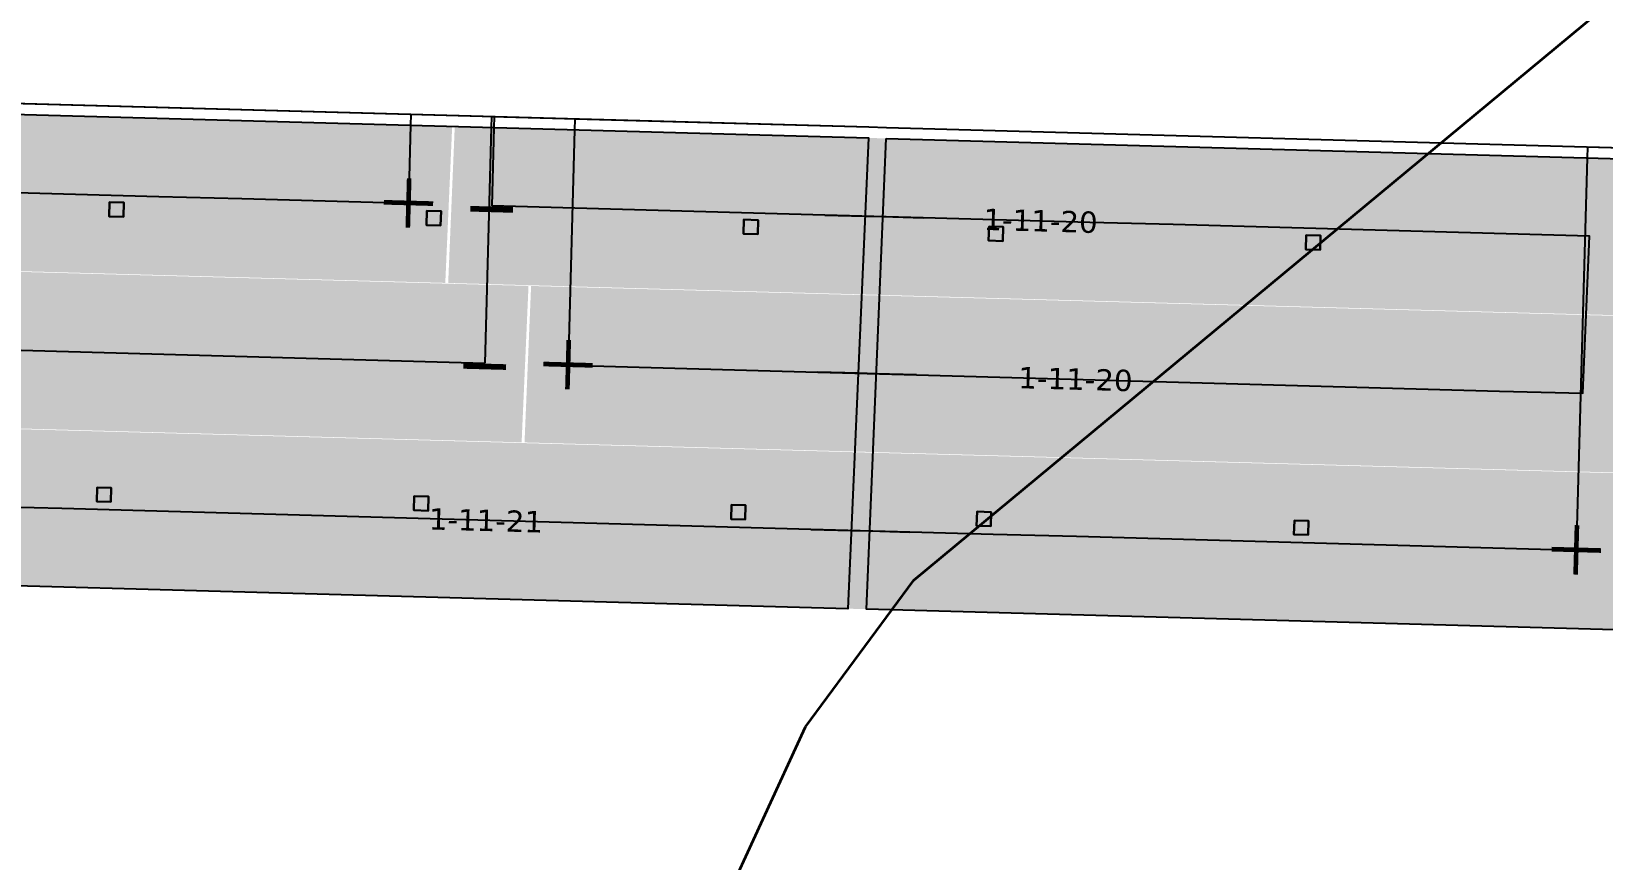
# Model space of a CAD drawing. Header units: metres. Extents: x 1477905 to 1478744, y 4202276 to 4202610.
# Drawn here: x 1478282.51 to 1478304.6, y 4202419.87 to 4202431.51 of the extents above; entities that cross this region are included whole.
import ezdxf

# ---------------------------------------------------------------- set-up
doc = ezdxf.new("R2010")
doc.units = ezdxf.units.M
doc.layers.add('Nouveau Terrain - CN - Courbes', color=22, linetype='Continuous', lineweight=0)
for name, color, linetype in [('PVcase DC Extensions', 170, 'Continuous'), ('PVcase Device Coloring', 7, 'Continuous'), ('PVcase Polarity Symbols', 7, 'Continuous'), ('PVcase Poles', 7, 'Continuous'), ('PVcase PV Modules (full frames)', 142, 'Continuous'), ('PVcase PV Modules (optimised)', 142, 'Continuous'), ('PVcase String Cables', 150, 'Continuous'), ('PVcase Stringing Numbers', 7, 'Continuous'), ('PVcase Strings', 92, 'Continuous')]:
    doc.layers.add(name, color=color, linetype=linetype)
doc.styles.get("Standard").update_dxf_attribs({"font": 'verdana.ttf'})
doc.styles.add('UBS-Style de texte', font='verdana.ttf')

# ---------------------------------------------------------------- blocks, each defined once
blk = doc.blocks.new('3P18@15DEG F FX ID1 PVBlock')
at = {"layer": 'PVcase PV Modules (optimised)', "color": 0}
blk.add_polyline3d([(0, 0, 1.773945735132677), (21.06698842950539, -0.5810537936249766, 1.773945735132684), (20.88445742833417, -7.198992669318528, 7.019385073192552e-15), (-0.1825310011712116, -6.617938875693552, 0)], close=True, dxfattribs=at)

msp = doc.modelspace()

# ---------------------------------------------------------------- hatches: boundary and pattern name
at = {"layer": 'PVcase Device Coloring', "true_color": 0x139700, "transparency": 33554582}
for points in [[(1478273.254193075, 4202430.589461332), (1478273.157459291, 4202428.390913555), (1478288.333179724, 4202427.972348276), (1478288.429913508, 4202430.170896052)], [(1478288.466378772, 4202430.169890295), (1478288.374050931, 4202427.971220997), (1478304.938091213, 4202427.514364123), (1478305.030419054, 4202429.713033421)], [(1478273.157034648, 4202428.381262336), (1478273.060300864, 4202426.182714559), (1478289.406377646, 4202425.731869393), (1478289.50311143, 4202427.93041717)], [(1478289.539576694, 4202427.929411412), (1478289.447248853, 4202425.730742115), (1478304.845358069, 4202425.306043073), (1478304.93768591, 4202427.50471237)], [(1478273.057429381, 4202426.173130827), (1478272.96510154, 4202423.974461529), (1478304.752624926, 4202423.097722022), (1478304.844952767, 4202425.296391319)]]:
    msp.add_hatch(color=84, dxfattribs=at).paths.add_polyline_path(points, flags=0)

# ---------------------------------------------------------------- linework, layer by layer
at = {"layer": 'Nouveau Terrain - CN - Courbes', "linetype": 'Continuous', "lineweight": 35}
msp.add_polyline3d([(1478291.32082604, 4202348.41066502, 75), (1478286.188324368, 4202364.83777075, 75), (1478285.6776195, 4202368.429575671, 75), (1478286.556690437, 4202382.576429049, 75), (1478287.553515996, 4202388.63080219, 75), (1478289.610129809, 4202398.711284188, 75), (1478289.697271906, 4202401.985212699, 75), (1478289.155185664, 4202406.411041, 75), (1478290.462954028, 4202413.710411758, 75), (1478292.206083963, 4202419.147088416, 75), (1478293.398080866, 4202421.731978936, 75), (1478294.921726059, 4202423.793586428, 75), (1478325.882597804, 4202449.464924598, 75), (1478341.124715617, 4202450.168690012, 75)], dxfattribs=at)
at = {"layer": 'PVcase DC Extensions'}
for points in [[(1478293.667606239, 4202428.925826052, 77.52490342940203), (1478294.233328361, 4202428.910222729, 77.49020449092781), (1478294.485436274, 4202428.903269279, 77.48545949301506), (1478295.051402265, 4202428.887659232, 77.45499929775329)], [(1478294.958669122, 4202426.679338181, 76.86367645851723), (1478294.392703131, 4202426.69494823, 76.89413665436479), (1478294.136169934, 4202426.702023735, 76.89913644666807), (1478293.570447812, 4202426.717627056, 76.93383538463601)], [(1478293.473289385, 4202424.50942806, 76.34276733962005), (1478294.039011508, 4202424.493824737, 76.30806840114913), (1478294.299969988, 4202424.486627177, 76.30281381470972), (1478294.865935979, 4202424.471017131, 76.27235361948948)]]:
    msp.add_polyline3d(points, dxfattribs=at)
at = {"layer": 'PVcase Poles'}
for points in [[(1478283.608748799, 4202428.907338896, 74.6270613313007), (1478283.614262951, 4202429.107262868, 74.6270613313007), (1478283.614262951, 4202429.107262868, 78.11564927023606), (1478283.608748799, 4202428.907338896, 78.06195879848369), (1478283.608748799, 4202428.907338896, 74.6270613313007), (1478283.80867277, 4202428.901824743, 74.6270613313007), (1478283.80867277, 4202428.901824743, 78.04969633040032), (1478283.608748799, 4202428.907338896, 78.06195879848369), (1478283.80867277, 4202428.901824743, 78.04969633040032), (1478283.814186922, 4202429.101748715, 78.1033868021527), (1478283.814186922, 4202429.101748715, 74.6270613313007), (1478283.80867277, 4202428.901824743, 74.6270613313007), (1478283.814186922, 4202429.101748715, 74.6270613313007), (1478283.614262951, 4202429.107262868, 74.6270613313007), (1478283.814186922, 4202429.101748715, 74.6270613313007), (1478283.814186922, 4202429.101748715, 78.1033868021527), (1478283.614262951, 4202429.107262868, 78.11564927023606)], [(1478288.067676782, 4202428.784356106, 74.363067899755), (1478288.073190934, 4202428.984280078, 74.363067899755), (1478288.073190934, 4202428.984280078, 77.84215799389852), (1478288.067676782, 4202428.784356106, 77.78846752214615), (1478288.067676782, 4202428.784356106, 74.363067899755), (1478288.267600752, 4202428.778841954, 74.363067899755), (1478288.267600752, 4202428.778841954, 77.77620505406277), (1478288.067676782, 4202428.784356106, 77.78846752214615), (1478288.267600752, 4202428.778841954, 77.77620505406277), (1478288.273114905, 4202428.978765925, 77.82989552581515), (1478288.273114905, 4202428.978765925, 74.363067899755), (1478288.267600752, 4202428.778841954, 74.363067899755), (1478288.273114905, 4202428.978765925, 74.363067899755), (1478288.073190934, 4202428.984280078, 74.363067899755), (1478288.273114905, 4202428.978765925, 74.363067899755), (1478288.273114905, 4202428.978765925, 77.82989552581515), (1478288.073190934, 4202428.984280078, 77.84215799389852)], [(1478292.526604764, 4202428.661373315, 74.19665816321589), (1478292.532118917, 4202428.861297287, 74.19665816321589), (1478292.532118917, 4202428.861297287, 77.56866671730948), (1478292.526604764, 4202428.661373315, 77.51497624555711), (1478292.526604764, 4202428.661373315, 74.19665816321589), (1478292.726528735, 4202428.655859163, 74.19665816321589), (1478292.726528735, 4202428.655859163, 77.50271377747374), (1478292.526604764, 4202428.661373315, 77.51497624555711), (1478292.726528735, 4202428.655859163, 77.50271377747374), (1478292.732042887, 4202428.855783135, 77.55640424922612), (1478292.732042887, 4202428.855783135, 74.19665816321589), (1478292.726528735, 4202428.655859163, 74.19665816321589), (1478292.732042887, 4202428.855783135, 74.19665816321589), (1478292.532118917, 4202428.861297287, 74.19665816321589), (1478292.732042887, 4202428.855783135, 74.19665816321589), (1478292.732042887, 4202428.855783135, 77.55640424922612), (1478292.532118917, 4202428.861297287, 77.56866671730948)], [(1478295.971583172, 4202428.566356518, 74.11211909541652), (1478295.977097324, 4202428.76628049, 74.11211909541652), (1478295.977097324, 4202428.76628049, 77.37932690749348), (1478295.971583172, 4202428.566356518, 77.32565957034959), (1478295.971583172, 4202428.566356518, 74.11211909541652), (1478296.171507143, 4202428.560842366, 74.11211909541652), (1478296.171507143, 4202428.560842366, 77.31489969548007), (1478295.971583172, 4202428.566356518, 77.32565957034959), (1478296.171507143, 4202428.560842366, 77.31489969548007), (1478296.177021295, 4202428.760766338, 77.36856703262396), (1478296.177021295, 4202428.760766338, 74.11211909541652), (1478296.171507143, 4202428.560842366, 74.11211909541652), (1478296.177021295, 4202428.760766338, 74.11211909541652), (1478295.977097324, 4202428.76628049, 74.11211909541652), (1478296.177021295, 4202428.760766338, 74.11211909541652), (1478296.177021295, 4202428.760766338, 77.36856703262396), (1478295.977097324, 4202428.76628049, 77.37932690749348)], [(1478300.432433284, 4202428.443320714, 74.00265074309554), (1478300.437947436, 4202428.643244686, 74.00265074309554), (1478300.437947436, 4202428.643244686, 77.13924469679966), (1478300.432433284, 4202428.443320714, 77.08557735965577), (1478300.432433284, 4202428.443320714, 74.00265074309554), (1478300.632357255, 4202428.437806562, 74.00265074309554), (1478300.632357255, 4202428.437806562, 77.07481748478625), (1478300.432433284, 4202428.443320714, 77.08557735965577), (1478300.632357255, 4202428.437806562, 77.07481748478625), (1478300.637871407, 4202428.637730533, 77.12848482193014), (1478300.637871407, 4202428.637730533, 74.00265074309554), (1478300.632357255, 4202428.437806562, 74.00265074309554), (1478300.637871407, 4202428.637730533, 74.00265074309554), (1478300.437947436, 4202428.643244686, 74.00265074309554), (1478300.637871407, 4202428.637730533, 74.00265074309554), (1478300.637871407, 4202428.637730533, 77.12848482193014), (1478300.437947436, 4202428.643244686, 77.13924469679966)], [(1478283.432415904, 4202424.899677033, 74.66138104593463), (1478283.437930056, 4202425.099601004, 74.66138104593463), (1478283.437930056, 4202425.099601004, 77.04291947267225), (1478283.432415904, 4202424.899677033, 76.98922900091988), (1478283.432415904, 4202424.899677033, 74.66138104593463), (1478283.632339875, 4202424.89416288, 74.66138104593463), (1478283.632339875, 4202424.89416288, 76.9769665328365), (1478283.432415904, 4202424.899677033, 76.98922900091988), (1478283.632339875, 4202424.89416288, 76.9769665328365), (1478283.637854027, 4202425.094086852, 77.03065700458887), (1478283.637854027, 4202425.094086852, 74.66138104593463), (1478283.632339875, 4202424.89416288, 74.66138104593463), (1478283.637854027, 4202425.094086852, 74.66138104593463), (1478283.437930056, 4202425.099601004, 74.66138104593463), (1478283.637854027, 4202425.094086852, 74.66138104593463), (1478283.637854027, 4202425.094086852, 77.03065700458887), (1478283.437930056, 4202425.099601004, 77.04291947267225)], [(1478287.891343886, 4202424.776694243, 74.35727888246373), (1478287.896858039, 4202424.976618215, 74.35727888246373), (1478287.896858039, 4202424.976618215, 76.76942819633472), (1478287.891343886, 4202424.776694243, 76.71573772458234), (1478287.891343886, 4202424.776694243, 74.35727888246373), (1478288.091267857, 4202424.77118009, 74.35727888246373), (1478288.091267857, 4202424.77118009, 76.70347525649896), (1478287.891343886, 4202424.776694243, 76.71573772458234), (1478288.091267857, 4202424.77118009, 76.70347525649896), (1478288.09678201, 4202424.971104062, 76.75716572825134), (1478288.09678201, 4202424.971104062, 74.35727888246373), (1478288.091267857, 4202424.77118009, 74.35727888246373), (1478288.09678201, 4202424.971104062, 74.35727888246373), (1478287.896858039, 4202424.976618215, 74.35727888246373), (1478288.09678201, 4202424.971104062, 74.35727888246373), (1478288.09678201, 4202424.971104062, 76.75716572825134), (1478287.896858039, 4202424.976618215, 76.76942819633472)], [(1478292.350271869, 4202424.653711452, 74.08905727873982), (1478292.355786022, 4202424.853635424, 74.08905727873982), (1478292.355786022, 4202424.853635424, 76.49593691973313), (1478292.350271869, 4202424.653711452, 76.44224644798075), (1478292.350271869, 4202424.653711452, 74.08905727873982), (1478292.55019584, 4202424.6481973, 74.08905727873982), (1478292.55019584, 4202424.6481973, 76.42998397989739), (1478292.350271869, 4202424.653711452, 76.44224644798075), (1478292.55019584, 4202424.6481973, 76.42998397989739), (1478292.555709993, 4202424.848121271, 76.48367445164976), (1478292.555709993, 4202424.848121271, 74.08905727873982), (1478292.55019584, 4202424.6481973, 74.08905727873982), (1478292.555709993, 4202424.848121271, 74.08905727873982), (1478292.355786022, 4202424.853635424, 74.08905727873982), (1478292.555709993, 4202424.848121271, 74.08905727873982), (1478292.555709993, 4202424.848121271, 76.48367445164976), (1478292.355786022, 4202424.853635424, 76.49593691973313)], [(1478295.803281727, 4202424.558473137, 74.00131690925085), (1478295.808795879, 4202424.758397109, 74.00131690925085), (1478295.808795879, 4202424.758397109, 76.3061346834649), (1478295.803281727, 4202424.558473137, 76.25246734632101), (1478295.803281727, 4202424.558473137, 74.00131690925085), (1478296.003205698, 4202424.552958985, 74.00131690925085), (1478296.003205698, 4202424.552958985, 76.24170747145149), (1478295.803281727, 4202424.558473137, 76.25246734632101), (1478296.003205698, 4202424.552958985, 76.24170747145149), (1478296.00871985, 4202424.752882957, 76.29537480859538), (1478296.00871985, 4202424.752882957, 74.00131690925085), (1478296.003205698, 4202424.552958985, 74.00131690925085), (1478296.00871985, 4202424.752882957, 74.00131690925085), (1478295.808795879, 4202424.758397109, 74.00131690925085), (1478296.00871985, 4202424.752882957, 74.00131690925085), (1478296.00871985, 4202424.752882957, 76.29537480859538), (1478295.808795879, 4202424.758397109, 76.3061346834649)], [(1478300.264131839, 4202424.435437333, 73.78181852502141), (1478300.269645991, 4202424.635361305, 73.78181852502141), (1478300.269645991, 4202424.635361305, 76.06605247278189), (1478300.264131839, 4202424.435437333, 76.012385135638), (1478300.264131839, 4202424.435437333, 73.78181852502141), (1478300.46405581, 4202424.42992318, 73.78181852502141), (1478300.46405581, 4202424.42992318, 76.00162526076848), (1478300.264131839, 4202424.435437333, 76.012385135638), (1478300.46405581, 4202424.42992318, 76.00162526076848), (1478300.469569962, 4202424.629847152, 76.05529259791237), (1478300.469569962, 4202424.629847152, 73.78181852502141), (1478300.46405581, 4202424.42992318, 73.78181852502141), (1478300.469569962, 4202424.629847152, 73.78181852502141), (1478300.269645991, 4202424.635361305, 73.78181852502141), (1478300.469569962, 4202424.629847152, 73.78181852502141), (1478300.469569962, 4202424.629847152, 76.05529259791237), (1478300.269645991, 4202424.635361305, 76.06605247278189)]]:
    msp.add_polyline3d(points, dxfattribs=at)
at = {"layer": 'PVcase String Cables'}
for points in [[(1478336.385021538, 4202440.070241634, 76.41331872422332), (1478337.094425844, 4202440.050675379, 76.38235166625925), (1478337.094425844, 4202440.050675379, 73.37244476115504), (1478338.18741809, 4202440.020529292, 73.36350056296953), (1478338.111131579, 4202437.254645839, 73.13296006455427), (1478338.034845068, 4202434.488762386, 72.90223066225697), (1478337.958558557, 4202431.722878933, 72.67150125995968), (1478337.882272046, 4202428.956995481, 72.4410278992754), (1478336.862090702, 4202428.985133353, 72.45116987056261), (1478336.862090702, 4202428.985133353, 75.46055188068512), (1478315.827541136, 4202429.56529243, 76.62963912736754), (1478315.574460787, 4202429.572272701, 76.64764417218737), (1478294.537894192, 4202430.152487411, 77.77982868628368), (1478294.288289604, 4202430.159371817, 77.78444684412665), (1478273.260787425, 4202430.739336519, 79.07418250114712), (1478272.996338581, 4202430.746630346, 79.08959542190566), (1478251.959158244, 4202431.326861984, 80.21030934012371), (1478251.696135183, 4202431.334116488, 80.22378021351918), (1478241.689644329, 4202431.610107969, 80.68417571956074), (1478241.685508715, 4202431.460164987, 80.68409079111241), (1478241.533310777, 4202425.941997394, 79.20337636401345)], [(1478336.385021538, 4202440.070241634, 76.41331872422332), (1478337.094425844, 4202440.050675379, 76.38235166625925), (1478337.094425844, 4202440.050675379, 73.37244476115504), (1478338.187418096, 4202440.020529292, 73.36350056292989), (1478338.111131584, 4202437.254645839, 73.13296006452308), (1478338.034845071, 4202434.488762386, 72.90223066223571), (1478337.958558559, 4202431.722878933, 72.67150125994975), (1478337.882272046, 4202428.956995481, 72.4410278992736), (1478336.862090702, 4202428.985133353, 72.45116987056261), (1478336.862090702, 4202428.985133353, 75.46055188068512), (1478315.827541136, 4202429.565292426, 76.62963912737169), (1478315.574460787, 4202429.572272698, 76.64764417218105), (1478294.537894192, 4202430.152487405, 77.77982868628148), (1478294.288289603, 4202430.15937181, 77.78444684412334), (1478273.260787424, 4202430.739336508, 79.07418250114804), (1478272.996338581, 4202430.746630336, 79.08959542190763), (1478256.020018821, 4202431.214858378, 79.99397507400971), (1478256.015883207, 4202431.064915399, 79.99386125547397), (1478255.985550144, 4202429.965144116, 79.69864866110042)], [(1478336.385021538, 4202440.070241634, 76.41331872422332), (1478337.094425844, 4202440.050675379, 76.38235166625925), (1478337.094425844, 4202440.050675379, 73.37244476115504), (1478338.187418096, 4202440.020529292, 73.36350056292989), (1478338.111131584, 4202437.254645839, 73.13296006452308), (1478338.034845071, 4202434.488762386, 72.90223066223571), (1478337.958558559, 4202431.722878933, 72.67150125994833), (1478337.882272047, 4202428.956995481, 72.44102789927182), (1478336.862090702, 4202428.985133353, 72.45116987056261), (1478336.862090702, 4202428.985133353, 75.46055188068512), (1478315.827541136, 4202429.565292426, 76.62963912737169), (1478315.574460787, 4202429.572272697, 76.64764417219148), (1478294.537894192, 4202430.152487404, 77.77982868627937), (1478294.288289603, 4202430.159371809, 77.78444684412084), (1478273.260787424, 4202430.739336507, 79.07418250114553), (1478272.996338581, 4202430.746630336, 79.08959542190763), (1478257.15943532, 4202431.183431852, 79.93327492745114), (1478257.155299706, 4202431.033488872, 79.93316110891526), (1478257.064034206, 4202427.724519434, 79.04493146792841)], [(1478336.385021538, 4202440.070241634, 76.41331872422332), (1478337.094425844, 4202440.050675379, 76.38235166625925), (1478337.094425844, 4202440.050675379, 73.37244476115504), (1478338.187418096, 4202440.020529292, 73.36350056292989), (1478338.111131584, 4202437.254645839, 73.13296006452308), (1478338.034845071, 4202434.488762386, 72.90223066223571), (1478337.958558559, 4202431.722878933, 72.67150125994975), (1478337.882272046, 4202428.956995481, 72.4410278992736), (1478336.862090702, 4202428.985133353, 72.45116987056261), (1478336.862090702, 4202428.985133353, 75.46055188068512), (1478315.827541136, 4202429.565292426, 76.62963912737169), (1478315.574460787, 4202429.572272698, 76.64764417218105), (1478294.537894192, 4202430.152487405, 77.77982868628148), (1478294.288289603, 4202430.15937181, 77.78444684412334), (1478273.260787424, 4202430.739336508, 79.07418250114804), (1478272.996338581, 4202430.746630336, 79.08959542190763), (1478257.19091384, 4202431.182563636, 79.93159797195378), (1478257.186778226, 4202431.032620655, 79.93148415341598), (1478257.156445164, 4202429.932849372, 79.63627155903004)], [(1478336.385021538, 4202440.070241634, 76.41331872422332), (1478337.094425844, 4202440.050675379, 76.38235166625925), (1478337.094425844, 4202440.050675379, 73.37244476115504), (1478338.187418096, 4202440.020529292, 73.36350056292989), (1478338.111131584, 4202437.254645839, 73.13296006452308), (1478338.034845071, 4202434.488762386, 72.90223066223571), (1478337.958558559, 4202431.722878933, 72.67150125994833), (1478337.882272047, 4202428.956995481, 72.44102789927182), (1478336.862090702, 4202428.985133353, 72.45116987056261), (1478336.862090702, 4202428.985133353, 75.46055188068512), (1478315.827541136, 4202429.565292426, 76.62963912737169), (1478315.574460787, 4202429.572272697, 76.64764417219148), (1478294.537894192, 4202430.152487404, 77.77982868627937), (1478294.288289603, 4202430.159371809, 77.78444684412084), (1478273.260787424, 4202430.739336507, 79.07418250114553), (1478272.996338581, 4202430.746630336, 79.08959542190763), (1478258.33033034, 4202431.151137109, 79.87089782538283), (1478258.326194726, 4202431.001194129, 79.87078400684486), (1478258.234929225, 4202427.692224691, 78.98255436585802)], [(1478336.385021538, 4202440.070241634, 76.41331872422332), (1478337.094425844, 4202440.050675379, 76.38235166625925), (1478337.094425844, 4202440.050675379, 73.37244476115504), (1478338.187418096, 4202440.020529292, 73.36350056292989), (1478338.111131584, 4202437.254645839, 73.13296006452308), (1478338.034845071, 4202434.488762386, 72.90223066223571), (1478337.958558559, 4202431.722878933, 72.67150125994833), (1478337.882272047, 4202428.956995481, 72.44102789927182), (1478336.862090702, 4202428.985133353, 72.45116987056261), (1478336.862090702, 4202428.985133353, 75.46055188068512), (1478315.827541136, 4202429.565292425, 76.62963912736949), (1478315.574460787, 4202429.572272697, 76.64764417218937), (1478294.537894192, 4202430.152487402, 77.7798286862877), (1478294.288289603, 4202430.159371807, 77.78444684413009), (1478273.260787424, 4202430.739336505, 79.07418250115226), (1478272.996338581, 4202430.746630332, 79.08959542191172), (1478272.349592054, 4202430.764468407, 79.12404955608757), (1478272.34545644, 4202430.614525421, 79.12393573754764), (1478272.193258501, 4202425.096357828, 77.6426890496977)], [(1478336.385021538, 4202440.070241634, 76.41331872422332), (1478337.094425844, 4202440.050675379, 76.38235166625925), (1478337.094425844, 4202440.050675379, 73.37244476115504), (1478338.187418096, 4202440.020529292, 73.36350056292989), (1478338.111131584, 4202437.254645839, 73.13296006452308), (1478338.034845071, 4202434.488762386, 72.90223066223571), (1478337.958558559, 4202431.722878934, 72.6715012600276), (1478337.882272046, 4202428.956995482, 72.4410278993513), (1478336.862090702, 4202428.985133354, 72.4511698706403), (1478336.862090702, 4202428.985133354, 75.4605518806873), (1478315.827541136, 4202429.565292423, 76.62963912736289), (1478315.574460787, 4202429.572272694, 76.64764417218306), (1478294.537894191, 4202430.152487395, 77.7798286862855), (1478294.288289603, 4202430.159371801, 77.78444684412678), (1478273.733565004, 4202430.726296701, 79.04518437771355), (1478273.72942939, 4202430.576353722, 79.0450335695967), (1478273.577231452, 4202425.058186131, 77.56310512071893)], [(1478336.385021538, 4202440.070241634, 76.41331872422332), (1478337.094425844, 4202440.050675379, 76.38235166625925), (1478337.094425844, 4202440.050675379, 73.37244476115504), (1478338.187418096, 4202440.020529292, 73.36350056292989), (1478338.111131584, 4202437.254645839, 73.13296006452308), (1478338.034845071, 4202434.488762386, 72.90223066223713), (1478337.958558558, 4202431.722878933, 72.67150125995117), (1478337.882272046, 4202428.956995481, 72.4410278992754), (1478336.862090702, 4202428.985133353, 72.45116987056261), (1478336.862090702, 4202428.985133353, 75.46055188068512), (1478315.827541135, 4202429.565292419, 76.62963912736706), (1478315.574460787, 4202429.57227269, 76.64764417218717), (1478294.537894191, 4202430.15248739, 77.7798286862854), (1478294.288289603, 4202430.159371794, 77.78444684412347), (1478287.85029317, 4202430.336939752, 78.17932558377798), (1478287.846157556, 4202430.186996768, 78.17917477564605), (1478287.815824494, 4202429.087225485, 77.88382630619218)], [(1478336.385021538, 4202440.070241634, 76.41331872422332), (1478337.094425844, 4202440.050675379, 76.38235166625925), (1478337.094425844, 4202440.050675379, 73.37244476115504), (1478338.187418096, 4202440.020529292, 73.36350056292989), (1478338.111131584, 4202437.254645839, 73.13296006452308), (1478338.034845071, 4202434.488762386, 72.90223066223571), (1478337.958558559, 4202431.722878933, 72.67150125994833), (1478337.882272047, 4202428.956995481, 72.44102789927182), (1478336.862090702, 4202428.985133353, 72.45116987056261), (1478336.862090702, 4202428.985133353, 75.46055188068512), (1478315.827541135, 4202429.565292419, 76.62963912736706), (1478315.574460787, 4202429.57227269, 76.64764417218717), (1478294.537894191, 4202430.152487389, 77.7798286862833), (1478294.288289603, 4202430.159371794, 77.78444684412347), (1478288.98442353, 4202430.305659024, 78.10976295325844), (1478288.980287916, 4202430.155716039, 78.10961214512422), (1478288.889022416, 4202426.846746602, 77.22097368607702)], [(1478336.385021538, 4202440.070241634, 76.41331872422332), (1478337.094425844, 4202440.050675379, 76.38235166625925), (1478337.094425844, 4202440.050675379, 73.37244476115504), (1478338.187418096, 4202440.020529292, 73.36350056292989), (1478338.111131584, 4202437.254645839, 73.13296006452308), (1478338.034845071, 4202434.488762386, 72.90223066223571), (1478337.958558559, 4202431.722878933, 72.67150125994975), (1478337.882272046, 4202428.956995481, 72.4410278992736), (1478336.862090702, 4202428.985133353, 72.45116987056261), (1478336.862090702, 4202428.985133353, 75.46055188068512), (1478315.827541135, 4202429.565292419, 76.62963912736706), (1478315.574460787, 4202429.57227269, 76.64764417218717), (1478294.537894191, 4202430.152487389, 77.7798286862833), (1478294.288289603, 4202430.159371794, 77.78444684412347), (1478289.020649519, 4202430.304659867, 78.10754100841706), (1478289.016513905, 4202430.154716882, 78.1073902002969), (1478288.986180842, 4202429.054945598, 77.81204173084303)], [(1478336.385021538, 4202440.070241634, 76.41331872422332), (1478337.094425844, 4202440.050675379, 76.38235166625925), (1478337.094425844, 4202440.050675379, 73.37244476115504), (1478338.187418096, 4202440.020529292, 73.36350056292989), (1478338.111131584, 4202437.254645839, 73.13296006452308), (1478338.034845071, 4202434.488762386, 72.90223066223571), (1478337.958558559, 4202431.722878933, 72.67150125994975), (1478337.882272046, 4202428.956995481, 72.4410278992736), (1478336.862090702, 4202428.985133353, 72.45116987056261), (1478336.862090702, 4202428.985133353, 75.46055188068512), (1478315.827541135, 4202429.565292418, 76.62963912736485), (1478315.574460787, 4202429.57227269, 76.64764417218717), (1478294.537894191, 4202430.152487388, 77.77982868628119), (1478294.288289603, 4202430.159371793, 77.78444684412095), (1478290.154779879, 4202430.273379138, 78.03797837788095), (1478290.150644265, 4202430.123436153, 78.03782756974653), (1478290.059378765, 4202426.814466716, 77.14918911071359)], [(1478336.385021538, 4202440.070241634, 76.41331872422332), (1478337.094425844, 4202440.050675379, 76.38235166625925), (1478337.094425844, 4202440.050675379, 73.37244476115504), (1478338.187418096, 4202440.020529292, 73.36350056292989), (1478338.111131584, 4202437.254645839, 73.13296006452308), (1478338.034845071, 4202434.488762386, 72.90223066223571), (1478337.958558559, 4202431.722878934, 72.67150126002618), (1478337.882272047, 4202428.956995482, 72.4410278993495), (1478336.862090702, 4202428.985133353, 72.45116987056261), (1478336.862090702, 4202428.985133353, 75.46055188068512), (1478315.827541135, 4202429.565292407, 76.62963912736436), (1478315.574460787, 4202429.572272678, 76.64764417218487), (1478304.389156408, 4202429.880777292, 77.24963539278913), (1478304.385020794, 4202429.73083431, 77.24951922905034), (1478304.232822855, 4202424.212666718, 75.76822932623384)]]:
    msp.add_polyline3d(points, dxfattribs=at)
at = {"layer": 'PVcase Strings'}
for points in [[(1478287.815824494, 4202429.087225485), (1478286.645468144, 4202429.119505371), (1478285.475111796, 4202429.151785258), (1478284.304755447, 4202429.184065145), (1478283.134399097, 4202429.216345031), (1478281.964042749, 4202429.248624917)], [(1478290.059378765, 4202426.814466716), (1478291.229735114, 4202426.782186829), (1478292.400091463, 4202426.749906942), (1478293.570447812, 4202426.717627056), (1478294.958669122, 4202426.679338181), (1478296.129529982, 4202426.64704438), (1478297.300390841, 4202426.614750578), (1478298.471251701, 4202426.582456777), (1478299.64211256, 4202426.550162975), (1478300.81297342, 4202426.517869174), (1478301.98383428, 4202426.485575372), (1478303.154695139, 4202426.45328157), (1478304.325555999, 4202426.420987769), (1478304.418289142, 4202428.62930882), (1478303.247428283, 4202428.661602621), (1478302.076567423, 4202428.693896423), (1478300.905706563, 4202428.726190224), (1478299.734845704, 4202428.758484025), (1478298.563984844, 4202428.790777828), (1478297.393123985, 4202428.823071629), (1478296.222263125, 4202428.855365431), (1478295.051402265, 4202428.887659232), (1478293.667606239, 4202428.925826052), (1478292.497249889, 4202428.958105939), (1478291.326893541, 4202428.990385825), (1478290.156537191, 4202429.022665712), (1478288.986180842, 4202429.054945598)], [(1478281.866884322, 4202427.040425921), (1478283.037240671, 4202427.008146035), (1478284.20759702, 4202426.975866148), (1478285.377953369, 4202426.943586262), (1478286.548309718, 4202426.911306375), (1478287.718666067, 4202426.879026488), (1478288.889022416, 4202426.846746602)], [(1478304.232822855, 4202424.212666718), (1478303.061961996, 4202424.244960519), (1478301.891101136, 4202424.277254322), (1478300.720240277, 4202424.309548123), (1478299.549379417, 4202424.341841924), (1478298.378518557, 4202424.374135726), (1478297.207657698, 4202424.406429527), (1478296.036796838, 4202424.438723329), (1478294.865935979, 4202424.471017131), (1478293.473289385, 4202424.50942806), (1478292.302933036, 4202424.541707946), (1478291.132576687, 4202424.573987832), (1478289.962220338, 4202424.60626772), (1478288.791863989, 4202424.638547606), (1478287.62150764, 4202424.670827492), (1478286.451151291, 4202424.703107378), (1478285.280794942, 4202424.735387266), (1478284.110438593, 4202424.767667152), (1478282.940082244, 4202424.799947038), (1478281.769725895, 4202424.832226925)]]:
    msp.add_lwpolyline(points, dxfattribs=at)

# ---------------------------------------------------------------- block references
at = {"layer": 'PVcase PV Modules (full frames)', "extrusion": (0.06117415751203075, -0.001687259496682216, 0.9981256812686888), "rotation": 271.5798884593579}
msp.add_blockref('3P18@15DEG F FX ID1 PVBlock', (4241590.172543043, -1359289.709837894, 83418.6820031575), dxfattribs=at)
at = {"layer": 'PVcase PV Modules (full frames)', "extrusion": (0.05370126306187484, -0.001481147755359915, 0.9985559476298191), "rotation": 271.5798884593579}
msp.add_blockref('3P18@15DEG F FX ID1 PVBlock', (4241590.172543043, -1359897.582261289, 73237.75732378433), dxfattribs=at)

# ---------------------------------------------------------------- texts
at = {"layer": 'PVcase Polarity Symbols', "color": 1, "char_height": 0.7000000000000001, "attachment_point": 5, "rotation": 358.42011154064215}
for insert in [(1478287.815824494, 4202429.087225485), (1478290.059378765, 4202426.814466716), (1478304.232822855, 4202424.212666718)]:
    msp.add_mtext('＋', dxfattribs=dict(at, insert=insert))
at = {"layer": 'PVcase Polarity Symbols', "color": 7, "char_height": 0.7000000000000001, "attachment_point": 5, "rotation": 358.42011154064215}
for insert in [(1478288.986180842, 4202429.054945598), (1478288.889022416, 4202426.846746602)]:
    msp.add_mtext('−', dxfattribs=dict(at, insert=insert))
at = {"layer": 'PVcase Stringing Numbers', "color": 18, "true_color": 0x000000, "char_height": 0.3, "attachment_point": 5, "rotation": 358.42011154064215, "style": 'UBS-Style de texte', "bg_fill": 1, "box_fill_scale": 1.5, "bg_fill_color": 7, "bg_fill_true_color": 16777215, "bg_fill_transparency": 0}
for s, insert in [('1-11-20', (1478296.702234992, 4202428.84212721)), ('1-11-20', (1478297.192467382, 4202426.617727242)), ('1-11-21', (1478288.905027153, 4202424.635426424))]:
    msp.add_mtext(s, dxfattribs=dict(at, insert=insert))

doc.saveas('drawing.dxf')
